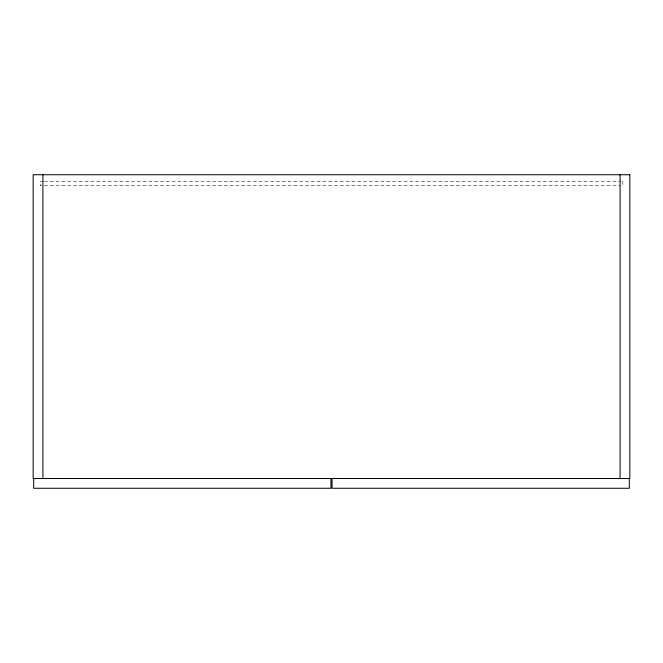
<?xml version="1.0" encoding="UTF-8"?>
<svg xmlns="http://www.w3.org/2000/svg" width="663" height="663" viewBox="0 0 663 663"><rect width="100%" height="100%" fill="white"/><g stroke="black" fill="none" stroke-linecap="round" stroke-linejoin="round"><path stroke-width="0.5" stroke-dasharray="3.31 2.49" d="M43.302 181.239L40.203 181.239L40.203 185.582L43.302 185.582M44.338 181.239L620.725 181.239M44.338 185.582L620.725 185.582M622.797 181.239L622.797 185.582"/><path stroke-width="0.99" d="M629.311 478.504L629.311 488.266L332.039 488.266L332.039 478.504M620.087 174.734L620.087 478.504M330.961 478.504L330.961 488.266L33.689 488.266L33.689 478.504M42.913 174.734L42.913 478.504M629.85 174.734L33.15 174.734L33.15 478.504L629.85 478.504L629.85 174.734"/></g></svg>
